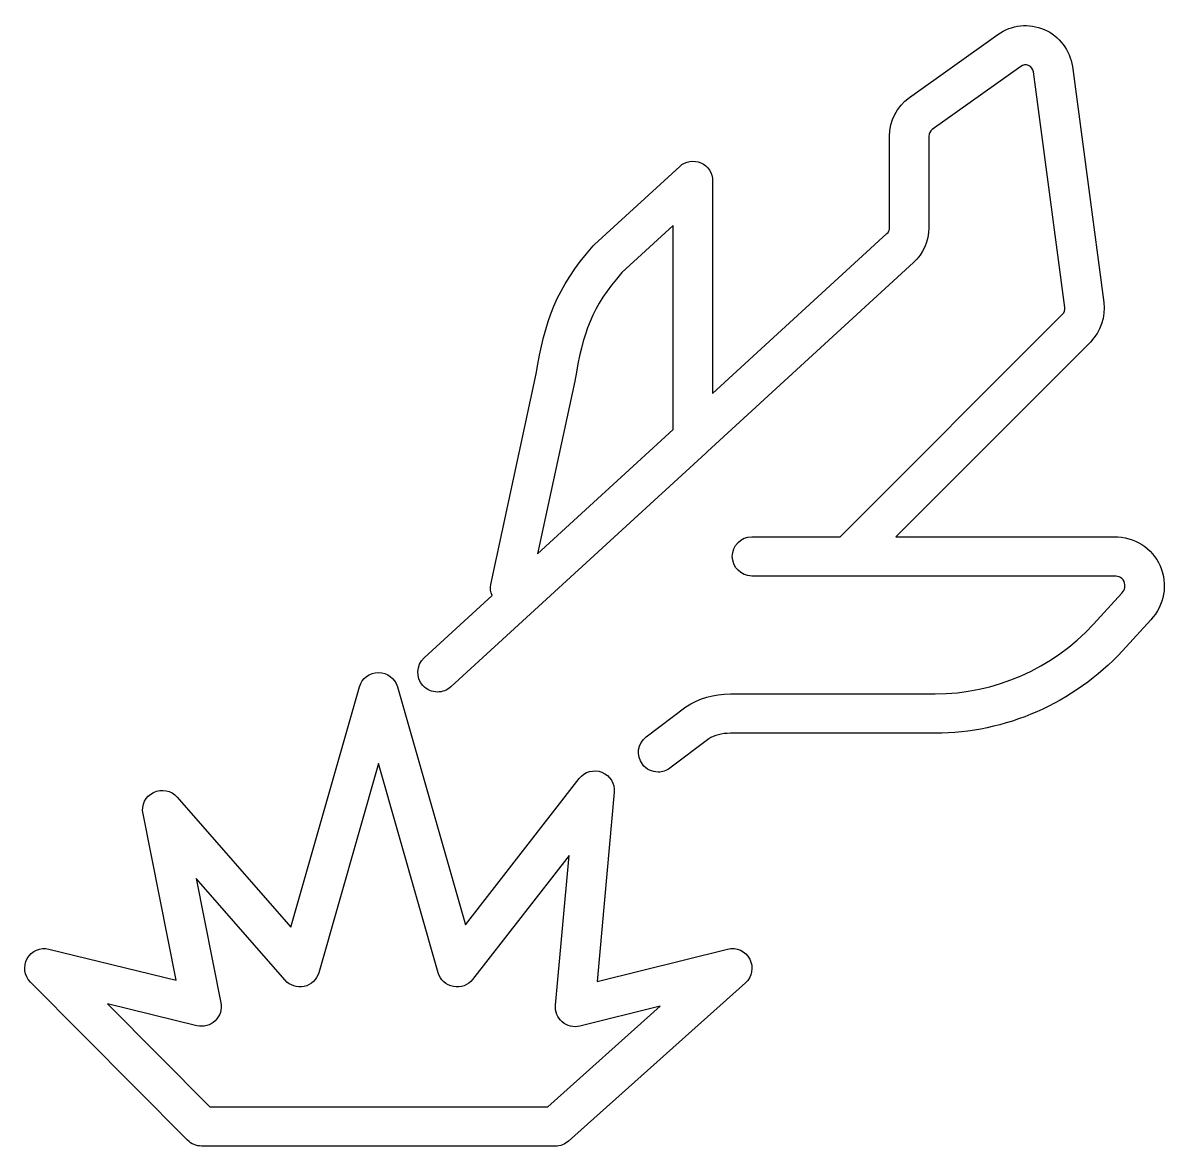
# Model space of a CAD drawing. Header units: centimetres. Extents: x -10.7 to 10.7, y -10.5 to 10.5.
import ezdxf

# ---------------------------------------------------------------- set-up
doc = ezdxf.new("R2010")
doc.units = ezdxf.units.CM
doc.header["$MEASUREMENT"] = 0
doc.layers.add('Layer 1', color=7, linetype='Continuous')

msp = doc.modelspace()

# ---------------------------------------------------------------- linework, layer by layer
at = {"layer": 'Layer 1'}
for points, knots in [([(10.56975, 0.35909), (10.42291, 0.69646), (10.09263, 0.9058), (9.7079, 0.9058), (9.7079, 0.9058), (9.7079, 0.9058), (5.63001, 0.90593), (5.63001, 0.90593), (5.63001, 0.90593), (5.63001, 0.90593), (9.26646, 4.54231), (9.26646, 4.54231), (9.26646, 4.54231), (9.45971, 4.7358), (9.55367, 5.01306), (9.51766, 5.28441), (9.51766, 5.28441), (9.51766, 5.28441), (8.93028, 9.68875), (8.93028, 9.68875), (8.93028, 9.68875), (8.88967, 9.99479), (8.68853, 10.26083), (8.40527, 10.38347), (8.40527, 10.38347), (8.12203, 10.50634), (7.79043, 10.47107), (7.53961, 10.29184), (7.53961, 10.29184), (7.53961, 10.29184), (5.88416, 9.10942), (5.88416, 9.10942), (5.88416, 9.10942), (5.65236, 8.94374), (5.5139, 8.67468), (5.5139, 8.38967), (5.5139, 8.38967), (5.5139, 8.38967), (5.5139, 6.6793), (5.5139, 6.6793), (5.5139, 6.6793), (5.5139, 6.63752), (5.49623, 6.59736), (5.4653, 6.56889), (5.4653, 6.56889), (5.4653, 6.56889), (2.20791, 3.58325), (2.20791, 3.58325), (2.20791, 3.58325), (2.20791, 3.58325), (2.20791, 7.55399), (2.20791, 7.55399), (2.20791, 7.55399), (2.20791, 7.69967), (2.12179, 7.83135), (1.98873, 7.89001), (1.98873, 7.89001), (1.8549, 7.94901), (1.69999, 7.92322), (1.59273, 7.82495), (1.59273, 7.82495), (1.59273, 7.82495), (0.00089, 6.36852), (0.00089, 6.36852), (0.00089, 6.36852), (0.00089, 6.36852), (-0.02766, 6.33947), (-0.02766, 6.33947), (-0.02766, 6.33947), (-0.72251, 5.54516), (-0.92484, 4.93033), (-1.08972, 3.94893), (-1.08972, 3.94893), (-1.08972, 3.94893), (-1.93668, 0.01526), (-1.93668, 0.01526), (-1.93668, 0.01526), (-1.95263, -0.05856), (-1.93901, -0.12939), (-1.91308, -0.19458), (-1.91308, -0.19458), (-1.91308, -0.19458), (-3.18303, -1.35859), (-3.18303, -1.35859), (-3.18303, -1.35859), (-3.33249, -1.49583), (-3.34265, -1.72813), (-3.20557, -1.87765), (-3.20557, -1.87765), (-3.1331, -1.95679), (-3.03409, -1.99674), (-2.9345, -1.99674), (-2.9345, -1.99674), (-2.84594, -1.99669), (-2.75702, -1.96483), (-2.68651, -1.90035), (-2.68651, -1.90035), (-2.68651, -1.90035), (2.07975, 2.4689), (2.07975, 2.4689), (2.07975, 2.4689), (2.07975, 2.4689), (2.10912, 2.49594), (2.10912, 2.49594), (2.10912, 2.49594), (2.10912, 2.49594), (5.96169, 6.02736), (5.96169, 6.02736), (5.96169, 6.02736), (6.14401, 6.19439), (6.24866, 6.43193), (6.24866, 6.67932), (6.24866, 6.67932), (6.24866, 6.67932), (6.24865, 8.3897), (6.24865, 8.3897), (6.24865, 8.3897), (6.24865, 8.43815), (6.2722, 8.48352), (6.31122, 8.51151), (6.31122, 8.51151), (6.31122, 8.51151), (7.96672, 9.6942), (7.96672, 9.6942), (7.96672, 9.6942), (8.00897, 9.72418), (8.06557, 9.7301), (8.11327, 9.70949), (8.11327, 9.70949), (8.16116, 9.68875), (8.19516, 9.64356), (8.20209, 9.5918), (8.20209, 9.5918), (8.20209, 9.5918), (8.78942, 5.18769), (8.78942, 5.18769), (8.78942, 5.18769), (8.79553, 5.14157), (8.77952, 5.09411), (8.74693, 5.06138), (8.74693, 5.06138), (8.74693, 5.06138), (4.59117, 0.90593), (4.59117, 0.90593), (4.59117, 0.90593), (4.59117, 0.90593), (2.94266, 0.90593), (2.94266, 0.90593), (2.94266, 0.90593), (2.7398, 0.90593), (2.57526, 0.74128), (2.57526, 0.53848), (2.57526, 0.53848), (2.57526, 0.33576), (2.7398, 0.17116), (2.94266, 0.17116), (2.94266, 0.17116), (2.94266, 0.17116), (9.7079, 0.17121), (9.7079, 0.17121), (9.7079, 0.17121), (9.75084, 0.17121), (9.85474, 0.16094), (9.89615, 0.06583), (9.89615, 0.06583), (9.92856, -0.0087), (9.9148, -0.08646), (9.85522, -0.15031), (9.85522, -0.15031), (9.85522, -0.15031), (9.32587, -0.73176), (9.32587, -0.73176), (9.32587, -0.73176), (8.55575, -1.55861), (7.47723, -2.03285), (6.36711, -2.03285), (6.36711, -2.03285), (6.36711, -2.03285), (2.54152, -2.03285), (2.54152, -2.03285), (2.54152, -2.03285), (2.2282, -2.03285), (1.95391, -2.10984), (1.70914, -2.27375), (1.70914, -2.27375), (1.70914, -2.27375), (0.96775, -2.83252), (0.96775, -2.83252), (0.96775, -2.83252), (0.80588, -2.95465), (0.77357, -3.18487), (0.89555, -3.347), (0.89555, -3.347), (0.96775, -3.44265), (1.07793, -3.49318), (1.18934, -3.49318), (1.18934, -3.49318), (1.26628, -3.49305), (1.34388, -3.46926), (1.41008, -3.41933), (1.41008, -3.41933), (1.41008, -3.41933), (2.13395, -2.87281), (2.13395, -2.87281), (2.13395, -2.87281), (2.23878, -2.80272), (2.37573, -2.76751), (2.54151, -2.76751), (2.54151, -2.76751), (2.54151, -2.76751), (6.36717, -2.76746), (6.36717, -2.76746), (6.36717, -2.76746), (7.68043, -2.76746), (8.95472, -2.20821), (9.86644, -1.22925), (9.86644, -1.22925), (9.86644, -1.22925), (10.39571, -0.64785), (10.39571, -0.64785), (10.39571, -0.64785), (10.65304, -0.37158), (10.71971, 0.01421), (10.56975, 0.35909), (10.56975, 0.35909), (10.56975, 0.35909), (10.56975, 0.35909), (10.56975, 0.35909)], [0, 0, 0, 0, 0.01724138, 0.01724138, 0.01724138, 0.01724138, 0.03448276, 0.03448276, 0.03448276, 0.03448276, 0.05172414, 0.05172414, 0.05172414, 0.05172414, 0.06896552, 0.06896552, 0.06896552, 0.06896552, 0.0862069, 0.0862069, 0.0862069, 0.0862069, 0.10344828, 0.10344828, 0.10344828, 0.10344828, 0.12068966, 0.12068966, 0.12068966, 0.12068966, 0.13793103, 0.13793103, 0.13793103, 0.13793103, 0.15517241, 0.15517241, 0.15517241, 0.15517241, 0.17241379, 0.17241379, 0.17241379, 0.17241379, 0.18965517, 0.18965517, 0.18965517, 0.18965517, 0.20689655, 0.20689655, 0.20689655, 0.20689655, 0.22413793, 0.22413793, 0.22413793, 0.22413793, 0.24137931, 0.24137931, 0.24137931, 0.24137931, 0.25862069, 0.25862069, 0.25862069, 0.25862069, 0.27586207, 0.27586207, 0.27586207, 0.27586207, 0.29310345, 0.29310345, 0.29310345, 0.29310345, 0.31034483, 0.31034483, 0.31034483, 0.31034483, 0.32758621, 0.32758621, 0.32758621, 0.32758621, 0.34482759, 0.34482759, 0.34482759, 0.34482759, 0.36206897, 0.36206897, 0.36206897, 0.36206897, 0.37931034, 0.37931034, 0.37931034, 0.37931034, 0.39655172, 0.39655172, 0.39655172, 0.39655172, 0.4137931, 0.4137931, 0.4137931, 0.4137931, 0.43103448, 0.43103448, 0.43103448, 0.43103448, 0.44827586, 0.44827586, 0.44827586, 0.44827586, 0.46551724, 0.46551724, 0.46551724, 0.46551724, 0.48275862, 0.48275862, 0.48275862, 0.48275862, 0.5, 0.5, 0.5, 0.5, 0.51724138, 0.51724138, 0.51724138, 0.51724138, 0.53448276, 0.53448276, 0.53448276, 0.53448276, 0.55172414, 0.55172414, 0.55172414, 0.55172414, 0.56896552, 0.56896552, 0.56896552, 0.56896552, 0.5862069, 0.5862069, 0.5862069, 0.5862069, 0.60344828, 0.60344828, 0.60344828, 0.60344828, 0.62068966, 0.62068966, 0.62068966, 0.62068966, 0.63793103, 0.63793103, 0.63793103, 0.63793103, 0.65517241, 0.65517241, 0.65517241, 0.65517241, 0.67241379, 0.67241379, 0.67241379, 0.67241379, 0.68965517, 0.68965517, 0.68965517, 0.68965517, 0.70689655, 0.70689655, 0.70689655, 0.70689655, 0.72413793, 0.72413793, 0.72413793, 0.72413793, 0.74137931, 0.74137931, 0.74137931, 0.74137931, 0.75862069, 0.75862069, 0.75862069, 0.75862069, 0.77586207, 0.77586207, 0.77586207, 0.77586207, 0.79310345, 0.79310345, 0.79310345, 0.79310345, 0.81034483, 0.81034483, 0.81034483, 0.81034483, 0.82758621, 0.82758621, 0.82758621, 0.82758621, 0.84482759, 0.84482759, 0.84482759, 0.84482759, 0.86206897, 0.86206897, 0.86206897, 0.86206897, 0.87931034, 0.87931034, 0.87931034, 0.87931034, 0.89655172, 0.89655172, 0.89655172, 0.89655172, 0.9137931, 0.9137931, 0.9137931, 0.9137931, 0.93103448, 0.93103448, 0.93103448, 0.93103448, 0.94827586, 0.94827586, 0.94827586, 0.94827586, 0.96551724, 0.96551724, 0.96551724, 0.96551724, 1, 1, 1, 1]), ([(-0.3685, 3.81077), (-0.212, 4.73895), (-0.05457, 5.18867), (0.51198, 5.84047), (0.51198, 5.84047), (0.51198, 5.84047), (1.47332, 6.72002), (1.47332, 6.72002), (1.47332, 6.72002), (1.47332, 6.72002), (1.47332, 2.90962), (1.47332, 2.90962), (1.47332, 2.90962), (1.47332, 2.90962), (-1.06271, 0.58512), (-1.06271, 0.58512), (-1.06271, 0.58512), (-1.06271, 0.58512), (-0.3685, 3.81077), (-0.3685, 3.81077), (-0.3685, 3.81077), (-0.3685, 3.81077), (-0.3685, 3.81077), (-0.3685, 3.81077)], [0, 0, 0, 0, 0.14285714, 0.14285714, 0.14285714, 0.14285714, 0.28571429, 0.28571429, 0.28571429, 0.28571429, 0.42857143, 0.42857143, 0.42857143, 0.42857143, 0.57142857, 0.57142857, 0.57142857, 0.57142857, 0.71428571, 0.71428571, 0.71428571, 0.71428571, 1, 1, 1, 1]), ([(2.48715, -6.80093), (2.48715, -6.80093), (0.04904, -7.40283), (0.04904, -7.40283), (0.04904, -7.40283), (0.04904, -7.40283), (0.36985, -3.87096), (0.36985, -3.87096), (0.36985, -3.87096), (0.38453, -3.70882), (0.29034, -3.55616), (0.13884, -3.49628), (0.13884, -3.49628), (-0.01332, -3.43598), (-0.18586, -3.4835), (-0.2859, -3.61233), (-0.2859, -3.61233), (-0.2859, -3.61233), (-2.41302, -6.34511), (-2.41302, -6.34511), (-2.41302, -6.34511), (-2.41302, -6.34511), (-3.68352, -1.89715), (-3.68352, -1.89715), (-3.68352, -1.89715), (-3.72855, -1.73927), (-3.87288, -1.63061), (-4.03671, -1.63061), (-4.03671, -1.63061), (-4.20062, -1.63061), (-4.34498, -1.7393), (-4.38993, -1.89697), (-4.38993, -1.89697), (-4.38993, -1.89697), (-5.67393, -6.3902), (-5.67393, -6.3902), (-5.67393, -6.3902), (-5.67393, -6.3902), (-7.80097, -3.95908), (-7.80097, -3.95908), (-7.80097, -3.95908), (-7.91045, -3.83425), (-8.0904, -3.798), (-8.23986, -3.87174), (-8.23986, -3.87174), (-8.38909, -3.94524), (-8.47018, -4.1101), (-8.43758, -4.27332), (-8.43758, -4.27332), (-8.43758, -4.27332), (-7.81607, -7.38077), (-7.81607, -7.38077), (-7.81607, -7.38077), (-7.81607, -7.38077), (-10.19441, -6.80062), (-10.19441, -6.80062), (-10.19441, -6.80062), (-10.35332, -6.76151), (-10.52064, -6.8339), (-10.60131, -6.97702), (-10.60131, -6.97702), (-10.68206, -7.12027), (-10.65788, -7.29989), (-10.54199, -7.4167), (-10.54199, -7.4167), (-10.54199, -7.4167), (-7.60337, -10.37307), (-7.60337, -10.37307), (-7.60337, -10.37307), (-7.53431, -10.44244), (-7.44049, -10.48152), (-7.34276, -10.48152), (-7.34276, -10.48152), (-7.34276, -10.48152), (-0.73074, -10.48152), (-0.73074, -10.48152), (-0.73074, -10.48152), (-0.64033, -10.48152), (-0.55318, -10.44818), (-0.48589, -10.38807), (-0.48589, -10.38807), (-0.48589, -10.38807), (2.82008, -7.4313), (2.82008, -7.4313), (2.82008, -7.4313), (2.94584, -7.31896), (2.97886, -7.13518), (2.90014, -6.98619), (2.90014, -6.98619), (2.82129, -6.83707), (2.65201, -6.76042), (2.48715, -6.80093)], [0, 0, 0, 0, 0.04166667, 0.04166667, 0.04166667, 0.04166667, 0.08333333, 0.08333333, 0.08333333, 0.08333333, 0.125, 0.125, 0.125, 0.125, 0.16666667, 0.16666667, 0.16666667, 0.16666667, 0.20833333, 0.20833333, 0.20833333, 0.20833333, 0.25, 0.25, 0.25, 0.25, 0.29166667, 0.29166667, 0.29166667, 0.29166667, 0.33333333, 0.33333333, 0.33333333, 0.33333333, 0.375, 0.375, 0.375, 0.375, 0.41666667, 0.41666667, 0.41666667, 0.41666667, 0.45833333, 0.45833333, 0.45833333, 0.45833333, 0.5, 0.5, 0.5, 0.5, 0.54166667, 0.54166667, 0.54166667, 0.54166667, 0.58333333, 0.58333333, 0.58333333, 0.58333333, 0.625, 0.625, 0.625, 0.625, 0.66666667, 0.66666667, 0.66666667, 0.66666667, 0.70833333, 0.70833333, 0.70833333, 0.70833333, 0.75, 0.75, 0.75, 0.75, 0.79166667, 0.79166667, 0.79166667, 0.79166667, 0.83333333, 0.83333333, 0.83333333, 0.83333333, 0.875, 0.875, 0.875, 0.875, 0.91666667, 0.91666667, 0.91666667, 0.91666667, 1, 1, 1, 1]), ([(-0.87097, -9.74677), (-0.87097, -9.74677), (-7.18988, -9.74677), (-7.18988, -9.74677), (-7.18988, -9.74677), (-7.18988, -9.74677), (-9.10176, -7.82322), (-9.10176, -7.82322), (-9.10176, -7.82322), (-9.10176, -7.82322), (-7.42967, -8.23123), (-7.42967, -8.23123), (-7.42967, -8.23123), (-7.30852, -8.26108), (-7.17898, -8.22647), (-7.08833, -8.13937), (-7.08833, -8.13937), (-6.99776, -8.05245), (-6.95781, -7.92545), (-6.98258, -7.80226), (-6.98258, -7.80226), (-6.98258, -7.80226), (-7.44716, -5.47917), (-7.44716, -5.47917), (-7.44716, -5.47917), (-7.44716, -5.47917), (-5.78243, -7.38195), (-5.78243, -7.38195), (-5.78243, -7.38195), (-5.69422, -7.48273), (-5.55624, -7.52721), (-5.42585, -7.4986), (-5.42585, -7.4986), (-5.29459, -7.46894), (-5.18984, -7.37033), (-5.15283, -7.24098), (-5.15283, -7.24098), (-5.15283, -7.24098), (-4.03669, -3.33502), (-4.03669, -3.33502), (-4.03669, -3.33502), (-4.03669, -3.33502), (-2.92057, -7.24247), (-2.92057, -7.24247), (-2.92057, -7.24247), (-2.88247, -7.37556), (-2.77317, -7.4761), (-2.63733, -7.50245), (-2.63733, -7.50245), (-2.50155, -7.52809), (-2.36261, -7.47634), (-2.27752, -7.36754), (-2.27752, -7.36754), (-2.27752, -7.36754), (-0.47505, -5.05146), (-0.47505, -5.05146), (-0.47505, -5.05146), (-0.47505, -5.05146), (-0.72924, -7.84975), (-0.72924, -7.84975), (-0.72924, -7.84975), (-0.74006, -7.96802), (-0.69291, -8.08436), (-0.60264, -8.16191), (-0.60264, -8.16191), (-0.51255, -8.23927), (-0.38978, -8.26822), (-0.27538, -8.23972), (-0.27538, -8.23972), (-0.27538, -8.23972), (1.22968, -7.86817), (1.22968, -7.86817), (1.22968, -7.86817), (1.22968, -7.86817), (-0.87097, -9.74677), (-0.87097, -9.74677), (-0.87097, -9.74677), (-0.87097, -9.74677), (-0.87097, -9.74677), (-0.87097, -9.74677)], [0, 0, 0, 0, 0.04761905, 0.04761905, 0.04761905, 0.04761905, 0.0952381, 0.0952381, 0.0952381, 0.0952381, 0.14285714, 0.14285714, 0.14285714, 0.14285714, 0.19047619, 0.19047619, 0.19047619, 0.19047619, 0.23809524, 0.23809524, 0.23809524, 0.23809524, 0.28571429, 0.28571429, 0.28571429, 0.28571429, 0.33333333, 0.33333333, 0.33333333, 0.33333333, 0.38095238, 0.38095238, 0.38095238, 0.38095238, 0.42857143, 0.42857143, 0.42857143, 0.42857143, 0.47619048, 0.47619048, 0.47619048, 0.47619048, 0.52380952, 0.52380952, 0.52380952, 0.52380952, 0.57142857, 0.57142857, 0.57142857, 0.57142857, 0.61904762, 0.61904762, 0.61904762, 0.61904762, 0.66666667, 0.66666667, 0.66666667, 0.66666667, 0.71428571, 0.71428571, 0.71428571, 0.71428571, 0.76190476, 0.76190476, 0.76190476, 0.76190476, 0.80952381, 0.80952381, 0.80952381, 0.80952381, 0.85714286, 0.85714286, 0.85714286, 0.85714286, 0.9047619, 0.9047619, 0.9047619, 0.9047619, 1, 1, 1, 1])]:
    msp.add_open_spline(points, degree=3, knots=knots, dxfattribs=at)

doc.saveas('drawing.dxf')
